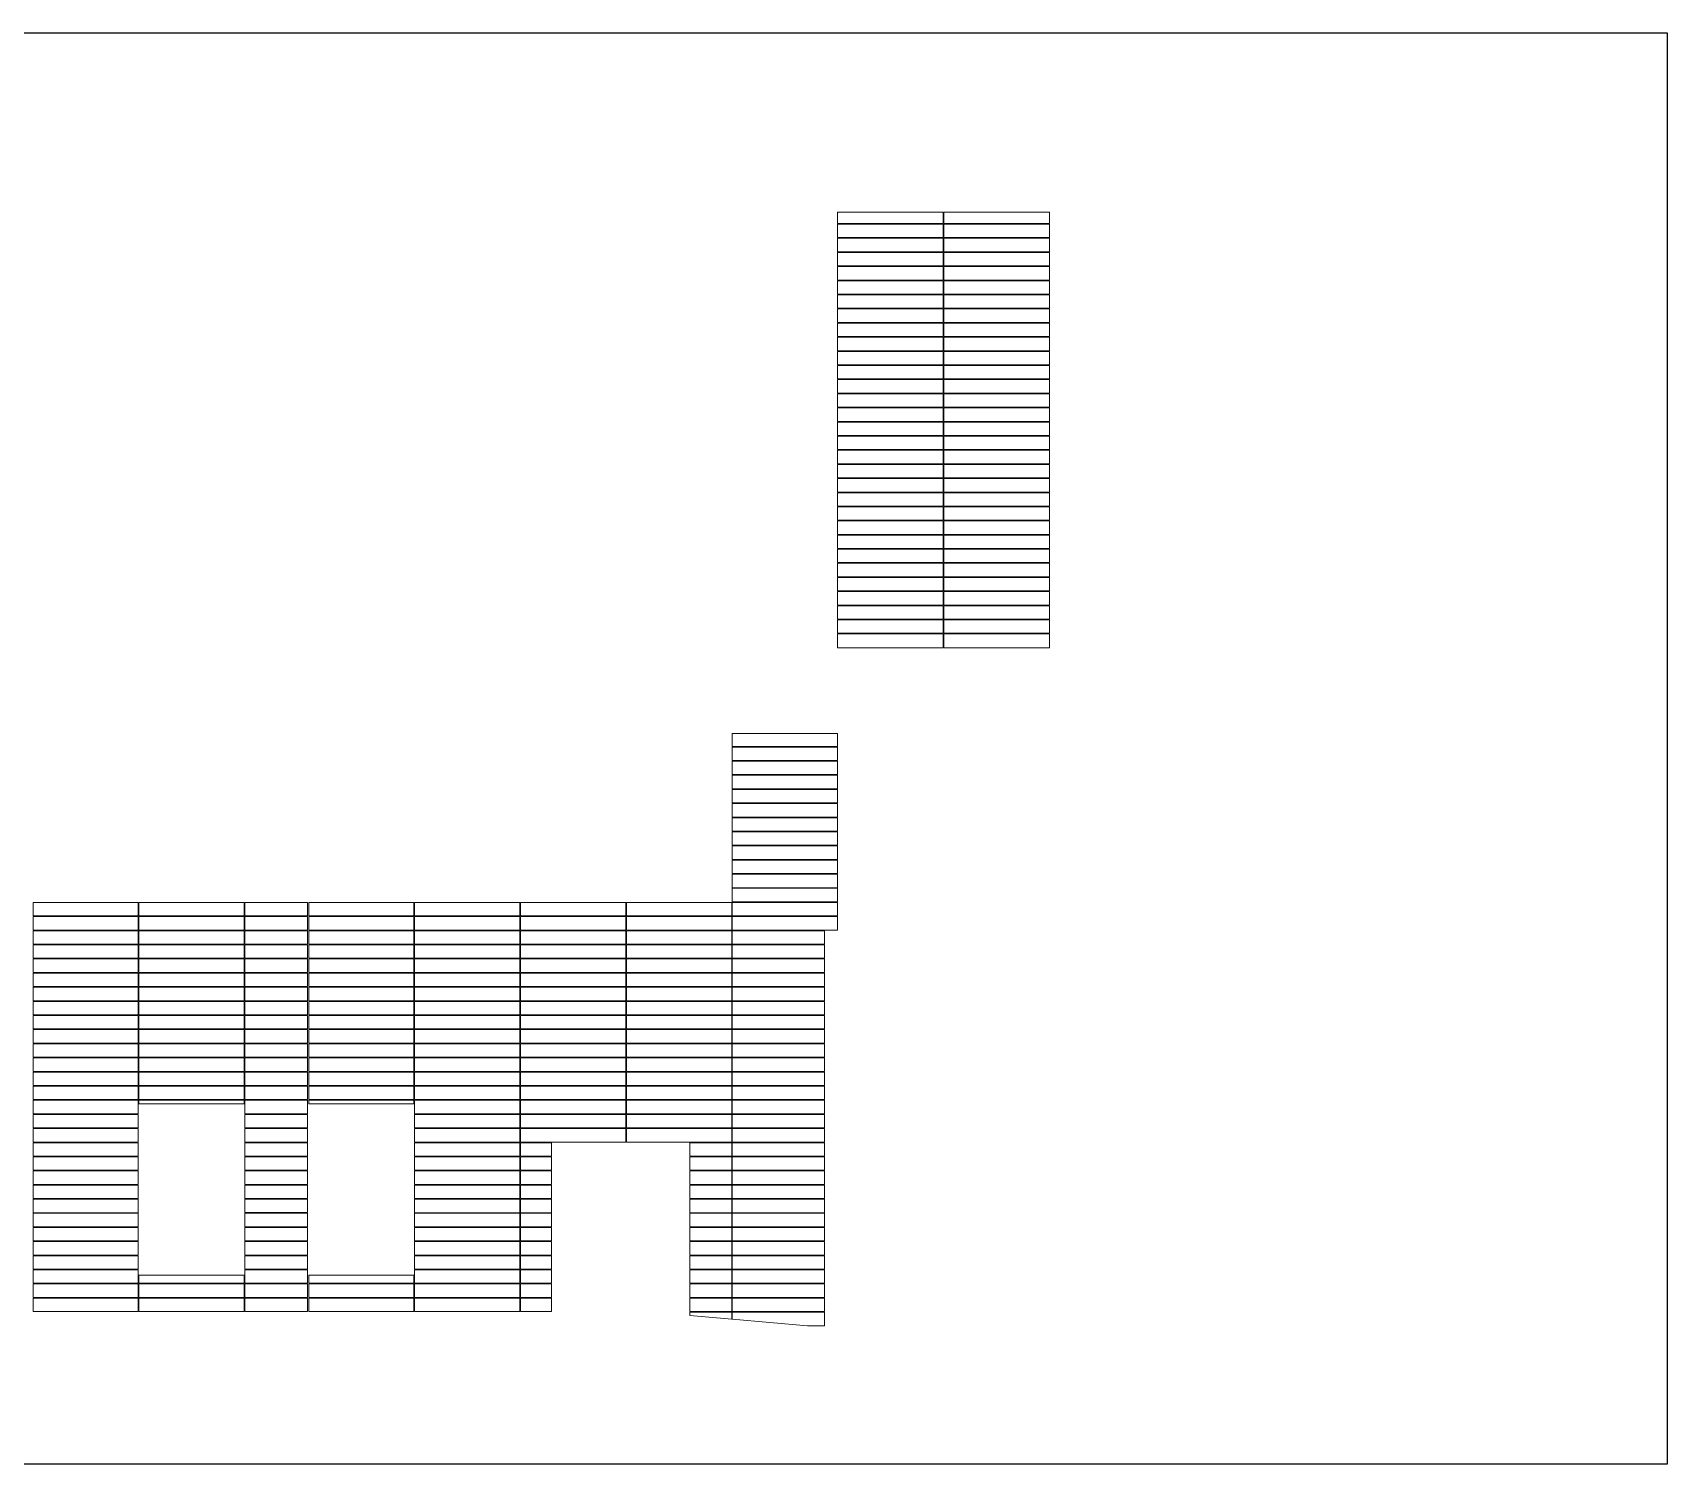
# Model space of a CAD drawing. Header units: inches. Extents: x 0 to 3347, y 4 to 908.
# Drawn here: x 2422 to 3347, y 98 to 908 of the extents above; entities that cross this region are included whole.
import ezdxf

# ---------------------------------------------------------------- set-up
doc = ezdxf.new("R2010")
doc.units = ezdxf.units.IN
doc.header["$MEASUREMENT"] = 0
doc.layers.add('!Terracotta', color=31, linetype='Continuous', lineweight=20)

# ---------------------------------------------------------------- blocks, each defined once
blk = doc.blocks.new('SOUTH_ELEVATION')
at = {"layer": '!Terracotta'}
for points in [[(7.43, 622.74), (67.24, 622.74), (67.24, 616.38), (7.43, 616.38)], [(67.61, 622.74), (127.43, 622.74), (127.43, 616.38), (67.61, 616.38)], [(7.43, 616), (67.24, 616), (67.24, 608.38), (7.43, 608.38)], [(67.61, 616), (127.43, 616), (127.43, 608.38), (67.61, 608.38)], [(7.43, 608), (67.24, 608), (67.24, 600.38), (7.43, 600.38)], [(67.61, 608), (127.43, 608), (127.43, 600.38), (67.61, 600.38)], [(7.43, 600), (67.24, 600), (67.24, 592.38), (7.43, 592.38)], [(67.61, 600), (127.43, 600), (127.43, 592.38), (67.61, 592.38)], [(7.43, 592), (67.24, 592), (67.24, 584.38), (7.43, 584.38)], [(7.43, 584), (67.24, 584), (67.24, 576.38), (7.43, 576.38)], [(67.61, 592), (127.43, 592), (127.43, 584.38), (67.61, 584.38)], [(67.61, 584), (127.43, 584), (127.43, 576.38), (67.61, 576.38)], [(7.43, 576), (67.24, 576), (67.24, 568.38), (7.43, 568.38)], [(67.61, 576), (127.43, 576), (127.43, 568.38), (67.61, 568.38)], [(7.43, 568), (67.24, 568), (67.24, 560.38), (7.43, 560.38)], [(67.61, 568), (127.43, 568), (127.43, 560.38), (67.61, 560.38)], [(7.43, 560), (67.24, 560), (67.24, 552.38), (7.43, 552.38)], [(67.61, 560), (127.43, 560), (127.43, 552.38), (67.61, 552.38)], [(7.43, 552), (67.24, 552), (67.24, 544.38), (7.43, 544.38)], [(67.61, 552), (127.43, 552), (127.43, 544.38), (67.61, 544.38)], [(7.43, 544), (67.24, 544), (67.24, 536.38), (7.43, 536.38)], [(67.61, 544), (127.43, 544), (127.43, 536.38), (67.61, 536.38)], [(7.43, 536), (67.24, 536), (67.24, 528.38), (7.43, 528.38)], [(7.43, 528), (67.24, 528), (67.24, 520.38), (7.43, 520.38)], [(67.61, 536), (127.43, 536), (127.43, 528.38), (67.61, 528.38)], [(67.61, 528), (127.43, 528), (127.43, 520.38), (67.61, 520.38)], [(7.43, 520), (67.24, 520), (67.24, 512.38), (7.43, 512.38)], [(67.61, 520), (127.43, 520), (127.43, 512.38), (67.61, 512.38)], [(7.43, 512), (67.24, 512), (67.24, 504.38), (7.43, 504.38)], [(67.61, 512), (127.43, 512), (127.43, 504.38), (67.61, 504.38)], [(7.43, 504), (67.24, 504), (67.24, 496.38), (7.43, 496.38)], [(67.61, 504), (127.43, 504), (127.43, 496.38), (67.61, 496.38)], [(7.43, 496), (67.24, 496), (67.24, 488.38), (7.43, 488.38)], [(67.61, 496), (127.43, 496), (127.43, 488.38), (67.61, 488.38)], [(7.43, 488), (67.24, 488), (67.24, 480.38), (7.43, 480.38)], [(67.61, 488), (127.43, 488), (127.43, 480.38), (67.61, 480.38)], [(7.43, 480), (67.24, 480), (67.24, 472.38), (7.43, 472.38)], [(67.61, 480), (127.43, 480), (127.43, 472.38), (67.61, 472.38)], [(7.43, 472), (67.24, 472), (67.24, 464.38), (7.43, 464.38)], [(7.43, 464), (67.24, 464), (67.24, 456.38), (7.43, 456.38)], [(67.61, 472), (127.43, 472), (127.43, 464.38), (67.61, 464.38)], [(67.61, 464), (127.43, 464), (127.43, 456.38), (67.61, 456.38)], [(7.43, 456), (67.24, 456), (67.24, 448.38), (7.43, 448.38)], [(67.61, 456), (127.43, 456), (127.43, 448.38), (67.61, 448.38)], [(7.43, 448), (67.24, 448), (67.24, 440.38), (7.43, 440.38)], [(67.61, 448), (127.43, 448), (127.43, 440.38), (67.61, 440.38)], [(7.43, 440), (67.24, 440), (67.24, 432.38), (7.43, 432.38)], [(67.61, 440), (127.43, 440), (127.43, 432.38), (67.61, 432.38)], [(7.43, 432), (67.24, 432), (67.24, 424.38), (7.43, 424.38)], [(67.61, 432), (127.43, 432), (127.43, 424.38), (67.61, 424.38)], [(7.43, 424), (67.24, 424), (67.24, 416.38), (7.43, 416.38)], [(67.61, 424), (127.43, 424), (127.43, 416.38), (67.61, 416.38)], [(7.43, 416), (67.24, 416), (67.24, 408.38), (7.43, 408.38)], [(7.43, 408), (67.24, 408), (67.24, 400.38), (7.43, 400.38)], [(67.61, 416), (127.43, 416), (127.43, 408.38), (67.61, 408.38)], [(67.61, 408), (127.43, 408), (127.43, 400.38), (67.61, 400.38)], [(7.43, 400), (67.24, 400), (67.24, 392.38), (7.43, 392.38)], [(67.61, 400), (127.43, 400), (127.43, 392.38), (67.61, 392.38)], [(7.43, 392), (67.24, 392), (67.24, 384.38), (7.43, 384.38)], [(67.61, 392), (127.43, 392), (127.43, 384.38), (67.61, 384.38)], [(7.43, 384), (67.24, 384), (67.24, 376.19), (7.43, 376.19)], [(67.61, 384), (127.43, 384), (127.43, 376.19), (67.61, 376.19)], [(-52.14, 327.6), (7.43, 327.6), (7.43, 320.37), (-52.14, 320.37)], [(-52.14, 320), (7.43, 320), (7.43, 312.37), (-52.14, 312.37)], [(-52.14, 312), (7.43, 312), (7.43, 304.37), (-52.14, 304.37)], [(-52.14, 304), (7.43, 304), (7.43, 296.37), (-52.14, 296.37)], [(-52.14, 296), (7.43, 296), (7.43, 288.37), (-52.14, 288.37)], [(-52.14, 288), (7.43, 288), (7.43, 280.37), (-52.14, 280.37)], [(-52.14, 280), (7.43, 280), (7.43, 272.37), (-52.14, 272.37)], [(-52.14, 272), (7.43, 272), (7.43, 264.37), (-52.14, 264.37)], [(-52.14, 264), (7.43, 264), (7.43, 256.37), (-52.14, 256.37)], [(-52.14, 256), (7.43, 256), (7.43, 248.37), (-52.14, 248.37)], [(-52.14, 248), (7.43, 248), (7.43, 240.37), (-52.14, 240.37)], [(-448.14, 232), (-388.51, 232), (-388.51, 224.37), (-448.14, 224.37)], [(-388.14, 232), (-328.51, 232), (-328.51, 224.37), (-388.14, 224.37)], [(-292.7, 224.38), (-328.14, 224.38), (-328.14, 232), (-292.7, 232)], [(-291.95, 232), (-232.51, 232), (-232.51, 224.37), (-291.95, 224.37)], [(-232.14, 232), (-172.51, 232), (-172.51, 224.37), (-232.14, 224.37)], [(-172.14, 232), (-112.37, 232), (-112.37, 224.37), (-172.14, 224.37)], [(-112, 232), (-52.51, 232), (-52.51, 224.37), (-112, 224.37)], [(-52.14, 240), (7.43, 240), (7.43, 232.37), (-52.14, 232.37)], [(-52.14, 232), (7.43, 232), (7.43, 224.37), (-52.14, 224.37)], [(-448.14, 224), (-388.51, 224), (-388.51, 216.37), (-448.14, 216.37)], [(-388.14, 224), (-328.51, 224), (-328.51, 216.37), (-388.14, 216.37)], [(-292.7, 216.38), (-328.14, 216.38), (-328.14, 224), (-292.7, 224)], [(-291.95, 224), (-232.51, 224), (-232.51, 216.37), (-291.95, 216.37)], [(-232.14, 224), (-172.51, 224), (-172.51, 216.37), (-232.14, 216.37)], [(-172.14, 224), (-112.37, 224), (-112.37, 216.37), (-172.14, 216.37)], [(-112, 224), (-52.51, 224), (-52.51, 216.37), (-112, 216.37)], [(-52.14, 224), (7.43, 224), (7.43, 216.37), (-52.14, 216.37)], [(-448.14, 216), (-388.51, 216), (-388.51, 208.37), (-448.14, 208.37)], [(-388.14, 216), (-328.51, 216), (-328.51, 208.37), (-388.14, 208.37)], [(-292.7, 208.38), (-328.14, 208.38), (-328.14, 216), (-292.7, 216)], [(-291.95, 216), (-232.51, 216), (-232.51, 208.37), (-291.95, 208.37)], [(-232.14, 216), (-172.51, 216), (-172.51, 208.37), (-232.14, 208.37)], [(-172.14, 216), (-112.37, 216), (-112.37, 208.37), (-172.14, 208.37)], [(-112, 216), (-52.51, 216), (-52.51, 208.37), (-112, 208.37)], [(-52.14, 216), (0, 216), (0, 208.37), (-52.14, 208.37)], [(-448.14, 208), (-388.51, 208), (-388.51, 200.37), (-448.14, 200.37)], [(-388.14, 208), (-328.51, 208), (-328.51, 200.37), (-388.14, 200.37)], [(-292.7, 200.38), (-328.14, 200.38), (-328.14, 208), (-292.7, 208)], [(-291.95, 208), (-232.51, 208), (-232.51, 200.37), (-291.95, 200.37)], [(-232.14, 208), (-172.51, 208), (-172.51, 200.37), (-232.14, 200.37)], [(-172.14, 208), (-112.37, 208), (-112.37, 200.37), (-172.14, 200.37)], [(-112, 208), (-52.51, 208), (-52.51, 200.37), (-112, 200.37)], [(-52.14, 208), (0, 208), (0, 200.37), (-52.14, 200.37)], [(-448.14, 200), (-388.51, 200), (-388.51, 192.37), (-448.14, 192.37)], [(-388.14, 200), (-328.51, 200), (-328.51, 192.37), (-388.14, 192.37)], [(-292.7, 192.38), (-328.14, 192.38), (-328.14, 200), (-292.7, 200)], [(-291.95, 200), (-232.51, 200), (-232.51, 192.37), (-291.95, 192.37)], [(-232.14, 200), (-172.51, 200), (-172.51, 192.37), (-232.14, 192.37)], [(-172.14, 200), (-112.37, 200), (-112.37, 192.37), (-172.14, 192.37)], [(-112, 200), (-52.51, 200), (-52.51, 192.37), (-112, 192.37)], [(-52.14, 200), (0, 200), (0, 192.37), (-52.14, 192.37)], [(-448.14, 192), (-388.51, 192), (-388.51, 184.37), (-448.14, 184.37)], [(-388.14, 192), (-328.51, 192), (-328.51, 184.37), (-388.14, 184.37)], [(-292.7, 184.38), (-328.14, 184.38), (-328.14, 192), (-292.7, 192)], [(-291.95, 192), (-232.51, 192), (-232.51, 184.37), (-291.95, 184.37)], [(-232.14, 192), (-172.51, 192), (-172.51, 184.37), (-232.14, 184.37)], [(-172.14, 192), (-112.37, 192), (-112.37, 184.37), (-172.14, 184.37)], [(-112, 192), (-52.51, 192), (-52.51, 184.37), (-112, 184.37)], [(-52.14, 192), (0, 192), (0, 184.37), (-52.14, 184.37)], [(-448.14, 184), (-388.51, 184), (-388.51, 176.37), (-448.14, 176.37)], [(-448.14, 176), (-388.51, 176), (-388.51, 168.37), (-448.14, 168.37)], [(-388.14, 184), (-328.51, 184), (-328.51, 176.37), (-388.14, 176.37)], [(-388.14, 176), (-328.51, 176), (-328.51, 168.37), (-388.14, 168.37)], [(-292.7, 176.38), (-328.14, 176.38), (-328.14, 184), (-292.7, 184)], [(-292.7, 168.38), (-328.14, 168.38), (-328.14, 176), (-292.7, 176)], [(-291.95, 184), (-232.51, 184), (-232.51, 176.37), (-291.95, 176.37)], [(-291.95, 176), (-232.51, 176), (-232.51, 168.37), (-291.95, 168.37)], [(-232.14, 184), (-172.51, 184), (-172.51, 176.37), (-232.14, 176.37)], [(-232.14, 176), (-172.51, 176), (-172.51, 168.37), (-232.14, 168.37)], [(-172.14, 184), (-112.37, 184), (-112.37, 176.37), (-172.14, 176.37)], [(-172.14, 176), (-112.37, 176), (-112.37, 168.37), (-172.14, 168.37)], [(-112, 184), (-52.51, 184), (-52.51, 176.37), (-112, 176.37)], [(-112, 176), (-52.51, 176), (-52.51, 168.37), (-112, 168.37)], [(-52.14, 184), (0, 184), (0, 176.37), (-52.14, 176.37)], [(-52.14, 176), (0, 176), (0, 168.37), (-52.14, 168.37)], [(-448.14, 168), (-388.51, 168), (-388.51, 160.37), (-448.14, 160.37)], [(-388.14, 168), (-328.51, 168), (-328.51, 160.37), (-388.14, 160.37)], [(-292.7, 160.38), (-328.14, 160.38), (-328.14, 168), (-292.7, 168)], [(-291.95, 168), (-232.51, 168), (-232.51, 160.37), (-291.95, 160.37)], [(-232.14, 168), (-172.51, 168), (-172.51, 160.37), (-232.14, 160.37)], [(-172.14, 168), (-112.37, 168), (-112.37, 160.37), (-172.14, 160.37)], [(-112, 168), (-52.51, 168), (-52.51, 160.37), (-112, 160.37)], [(-52.14, 168), (0, 168), (0, 160.37), (-52.14, 160.37)], [(-448.14, 160), (-388.51, 160), (-388.51, 152.37), (-448.14, 152.37)], [(-388.14, 160), (-328.51, 160), (-328.51, 152.37), (-388.14, 152.37)], [(-292.7, 152.38), (-328.14, 152.38), (-328.14, 160), (-292.7, 160)], [(-291.95, 160), (-232.51, 160), (-232.51, 152.37), (-291.95, 152.37)], [(-232.14, 160), (-172.51, 160), (-172.51, 152.37), (-232.14, 152.37)], [(-172.14, 160), (-112.37, 160), (-112.37, 152.37), (-172.14, 152.37)], [(-112, 160), (-52.51, 160), (-52.51, 152.37), (-112, 152.37)], [(-52.14, 160), (0, 160), (0, 152.37), (-52.14, 152.37)], [(-448.14, 152), (-388.51, 152), (-388.51, 144.37), (-448.14, 144.37)], [(-388.14, 152), (-328.51, 152), (-328.51, 144.37), (-388.14, 144.37)], [(-292.7, 144.38), (-328.14, 144.38), (-328.14, 152), (-292.7, 152)], [(-291.95, 152), (-232.51, 152), (-232.51, 144.37), (-291.95, 144.37)], [(-232.14, 152), (-172.51, 152), (-172.51, 144.37), (-232.14, 144.37)], [(-172.14, 152), (-112.37, 152), (-112.37, 144.37), (-172.14, 144.37)], [(-112, 152), (-52.51, 152), (-52.51, 144.37), (-112, 144.37)], [(-52.14, 152), (0, 152), (0, 144.37), (-52.14, 144.37)], [(-448.14, 144), (-388.51, 144), (-388.51, 136.37), (-448.14, 136.37)], [(-388.14, 144), (-328.51, 144), (-328.51, 136.37), (-388.14, 136.37)], [(-292.7, 136.38), (-328.14, 136.38), (-328.14, 144), (-292.7, 144)], [(-291.95, 144), (-232.51, 144), (-232.51, 136.37), (-291.95, 136.37)], [(-232.14, 144), (-172.51, 144), (-172.51, 136.37), (-232.14, 136.37)], [(-172.14, 144), (-112.37, 144), (-112.37, 136.37), (-172.14, 136.37)], [(-112, 144), (-52.51, 144), (-52.51, 136.37), (-112, 136.37)], [(-52.14, 144), (0, 144), (0, 136.37), (-52.14, 136.37)], [(-448.14, 136), (-388.51, 136), (-388.51, 128.37), (-448.14, 128.37)], [(-388.14, 136), (-328.51, 136), (-328.51, 128.37), (-388.14, 128.37)], [(-292.7, 128.38), (-328.14, 128.38), (-328.14, 136), (-292.7, 136)], [(-291.95, 136), (-232.51, 136), (-232.51, 128.37), (-291.95, 128.37)], [(-232.14, 136), (-172.51, 136), (-172.51, 128.37), (-232.14, 128.37)], [(-172.14, 136), (-112.37, 136), (-112.37, 128.37), (-172.14, 128.37)], [(-112, 136), (-52.51, 136), (-52.51, 128.37), (-112, 128.37)], [(-52.14, 136), (0, 136), (0, 128.37), (-52.14, 128.37)], [(-448.14, 128), (-388.51, 128), (-388.51, 120.37), (-448.14, 120.37)], [(-388.14, 128), (-328.51, 128), (-328.51, 120.37), (-388.14, 120.37)], [(-292.7, 120.38), (-328.14, 120.38), (-328.14, 128), (-292.7, 128)], [(-291.95, 128), (-232.51, 128), (-232.51, 120.37), (-291.95, 120.37)], [(-232.14, 128), (-172.51, 128), (-172.51, 120.37), (-232.14, 120.37)], [(-172.14, 128), (-112.37, 128), (-112.37, 120.37), (-172.14, 120.37)], [(-112, 128), (-52.51, 128), (-52.51, 120.37), (-112, 120.37)], [(-52.14, 128), (0, 128), (0, 120.37), (-52.14, 120.37)], [(-448.14, 120), (-388.51, 120), (-388.51, 112.37), (-448.14, 112.37)], [(-448.14, 112), (-388.51, 112), (-388.51, 104.37), (-448.14, 104.37)], [(-388.14, 120), (-328.51, 120), (-328.51, 117.97), (-388.14, 117.97)], [(-292.7, 112.38), (-328.14, 112.38), (-328.14, 120), (-292.7, 120)], [(-292.7, 104.38), (-328.14, 104.38), (-328.14, 112), (-292.7, 112)], [(-291.95, 120), (-232.51, 120), (-232.51, 117.97), (-291.95, 117.97)], [(-232.14, 120), (-172.51, 120), (-172.51, 112.37), (-232.14, 112.37)], [(-232.14, 112), (-172.51, 112), (-172.51, 104.37), (-232.14, 104.37)], [(-172.14, 120), (-112.37, 120), (-112.37, 112.37), (-172.14, 112.37)], [(-172.14, 112), (-112.37, 112), (-112.37, 104.37), (-172.14, 104.37)], [(-112, 120), (-52.51, 120), (-52.51, 112.37), (-112, 112.37)], [(-112, 112), (-52.51, 112), (-52.51, 104.37), (-112, 104.37)], [(-52.14, 120), (0, 120), (0, 112.37), (-52.14, 112.37)], [(-52.14, 112), (0, 112), (0, 104.37), (-52.14, 104.37)], [(-448.14, 104), (-388.51, 104), (-388.51, 96.37), (-448.14, 96.37)], [(-292.7, 96.38), (-328.14, 96.38), (-328.14, 104), (-292.7, 104)], [(-232.14, 104), (-172.51, 104), (-172.51, 96.37), (-232.14, 96.37)], [(-172.14, 104), (-112.37, 104), (-112.37, 96.37), (-172.14, 96.37)], [(-112, 104), (-52.51, 104), (-52.51, 96.37), (-112, 96.37)], [(-52.14, 104), (0, 104), (0, 96.37), (-52.14, 96.37)], [(-448.14, 96), (-388.51, 96), (-388.51, 88.37), (-448.14, 88.37)], [(-292.7, 88.38), (-328.14, 88.38), (-328.14, 96), (-292.7, 96)], [(-232.14, 96), (-172.51, 96), (-172.51, 88.37), (-232.14, 88.37)], [(-154.51, 96), (-172.14, 96), (-172.14, 88.37), (-154.51, 88.37)], [(-76.14, 96), (-52.51, 96), (-52.51, 88.37), (-76.14, 88.37)], [(-52.14, 96), (0, 96), (0, 88.37), (-52.14, 88.37)], [(-448.14, 88), (-388.51, 88), (-388.51, 80.37), (-448.14, 80.37)], [(-292.7, 80.38), (-328.14, 80.38), (-328.14, 88), (-292.7, 88)], [(-232.14, 88), (-172.51, 88), (-172.51, 80.37), (-232.14, 80.37)], [(-154.51, 88), (-172.14, 88), (-172.14, 80.37), (-154.51, 80.37)], [(-76.14, 88), (-52.51, 88), (-52.51, 80.37), (-76.14, 80.37)], [(-52.14, 88), (0, 88), (0, 80.37), (-52.14, 80.37)], [(-448.14, 80), (-388.51, 80), (-388.51, 72.37), (-448.14, 72.37)], [(-292.7, 72.38), (-328.14, 72.38), (-328.14, 80), (-292.7, 80)], [(-232.14, 80), (-172.51, 80), (-172.51, 72.37), (-232.14, 72.37)], [(-154.51, 80), (-172.14, 80), (-172.14, 72.37), (-154.51, 72.37)], [(-76.14, 80), (-52.51, 80), (-52.51, 72.37), (-76.14, 72.37)], [(-52.14, 80), (0, 80), (0, 72.37), (-52.14, 72.37)], [(-448.14, 72), (-388.51, 72), (-388.51, 64.37), (-448.14, 64.37)], [(-292.7, 64.38), (-328.14, 64.38), (-328.14, 72), (-292.7, 72)], [(-232.14, 72), (-172.51, 72), (-172.51, 64.37), (-232.14, 64.37)], [(-154.51, 72), (-172.14, 72), (-172.14, 64.37), (-154.51, 64.37)], [(-76.14, 72), (-52.51, 72), (-52.51, 64.37), (-76.14, 64.37)], [(-52.14, 72), (0, 72), (0, 64.37), (-52.14, 64.37)], [(-448.14, 64), (-388.51, 64), (-388.51, 56.37), (-448.14, 56.37)], [(-448.14, 56), (-388.51, 56), (-388.51, 48.37), (-448.14, 48.37)], [(-292.7, 56.38), (-328.14, 56.38), (-328.14, 64), (-292.7, 64)], [(-292.7, 48.38), (-328.14, 48.38), (-328.14, 56), (-292.7, 56)], [(-232.14, 64), (-172.51, 64), (-172.51, 56.37), (-232.14, 56.37)], [(-232.14, 56), (-172.51, 56), (-172.51, 48.37), (-232.14, 48.37)], [(-154.51, 64), (-172.14, 64), (-172.14, 56.37), (-154.51, 56.37)], [(-154.51, 56), (-172.14, 56), (-172.14, 48.37), (-154.51, 48.37)], [(-76.14, 64), (-52.51, 64), (-52.51, 56.37), (-76.14, 56.37)], [(-76.14, 56), (-52.51, 56), (-52.51, 48.37), (-76.14, 48.37)], [(-52.14, 64), (0, 64), (0, 56.37), (-52.14, 56.37)], [(-52.14, 56), (0, 56), (0, 48.37), (-52.14, 48.37)], [(-448.14, 48), (-388.51, 48), (-388.51, 40.37), (-448.14, 40.37)], [(-292.7, 40.38), (-328.14, 40.38), (-328.14, 48), (-292.7, 48)], [(-232.14, 48), (-172.51, 48), (-172.51, 40.37), (-232.14, 40.37)], [(-154.51, 48), (-172.14, 48), (-172.14, 40.37), (-154.51, 40.37)], [(-76.14, 48), (-52.51, 48), (-52.51, 40.37), (-76.14, 40.37)], [(-52.14, 48), (0, 48), (0, 40.37), (-52.14, 40.37)], [(-448.14, 40), (-388.51, 40), (-388.51, 32.37), (-448.14, 32.37)], [(-292.7, 32.38), (-328.14, 32.38), (-328.14, 40), (-292.7, 40)], [(-232.14, 40), (-172.51, 40), (-172.51, 32.37), (-232.14, 32.37)], [(-154.51, 40), (-172.14, 40), (-172.14, 32.37), (-154.51, 32.37)], [(-76.14, 40), (-52.51, 40), (-52.51, 32.37), (-76.14, 32.37)], [(-52.14, 40), (0, 40), (0, 32.37), (-52.14, 32.37)], [(-448.14, 32), (-388.51, 32), (-388.51, 24.37), (-448.14, 24.37)], [(-292.7, 24.38), (-328.14, 24.38), (-328.14, 32), (-292.7, 32)], [(-232.14, 32), (-172.51, 32), (-172.51, 24.37), (-232.14, 24.37)], [(-154.51, 32), (-172.14, 32), (-172.14, 24.37), (-154.51, 24.37)], [(-76.14, 32), (-52.51, 32), (-52.51, 24.37), (-76.14, 24.37)], [(-52.14, 32), (0, 32), (0, 24.37), (-52.14, 24.37)], [(-448.14, 24), (-388.51, 24), (-388.51, 16.37), (-448.14, 16.37)], [(-388.14, 20.91), (-328.51, 20.91), (-328.51, 16.37), (-388.14, 16.37)], [(-292.7, 16.38), (-328.14, 16.38), (-328.14, 24), (-292.7, 24)], [(-291.95, 20.91), (-232.51, 20.91), (-232.51, 16.37), (-291.95, 16.37)], [(-232.14, 24), (-172.51, 24), (-172.51, 16.37), (-232.14, 16.37)], [(-154.51, 24), (-172.14, 24), (-172.14, 16.37), (-154.51, 16.37)], [(-76.14, 24), (-52.51, 24), (-52.51, 16.37), (-76.14, 16.37)], [(-52.14, 24), (0, 24), (0, 16.37), (-52.14, 16.37)], [(-448.14, 16), (-388.51, 16), (-388.51, 8.37), (-448.14, 8.37)], [(-388.14, 16), (-328.51, 16), (-328.51, 8.37), (-388.14, 8.37)], [(-292.7, 8.38), (-328.14, 8.38), (-328.14, 16), (-292.7, 16)], [(-291.95, 16), (-232.51, 16), (-232.51, 8.37), (-291.95, 8.37)], [(-232.14, 16), (-172.51, 16), (-172.51, 8.37), (-232.14, 8.37)], [(-154.51, 16), (-172.14, 16), (-172.14, 8.37), (-154.51, 8.37)], [(-76.14, 16), (-52.51, 16), (-52.51, 8.37), (-76.14, 8.37)], [(-52.14, 16), (0, 16), (0, 8.37), (-52.14, 8.37)], [(-448.14, 8), (-388.51, 8), (-388.51, 0.37), (-448.14, 0.37)], [(-388.14, 8), (-328.51, 8), (-328.51, 0.37), (-388.14, 0.37)], [(-292.7, 0.38), (-328.14, 0.38), (-328.14, 8), (-292.7, 8)], [(-291.95, 8), (-232.51, 8), (-232.51, 0.37), (-291.95, 0.37)], [(-232.14, 8), (-172.51, 8), (-172.51, 0.37), (-232.14, 0.37)], [(-154.51, 8), (-172.14, 8), (-172.14, 0.37), (-154.51, 0.37)], [(-76.14, 8), (-52.51, 8), (-52.51, 0.37), (-76.14, 0.37)], [(-76.14, -1.82), (-76.14, 0), (-52.51, 0), (-52.51, -3.87)], [(-52.14, 8), (0, 8), (0, 0.37), (-52.14, 0.37)], [(-52.14, -3.91), (-52.14, 0), (0, 0), (0, -7.62), (-9.64, -7.62)]]:
    blk.add_lwpolyline(points, close=True, dxfattribs=at)

msp = doc.modelspace()

# ---------------------------------------------------------------- linework, layer by layer
at = {"color": 4}
msp.add_lwpolyline([(0, 908.05), (3347.48, 908.05), (3347.48, 97.54), (0, 97.54)], close=True, dxfattribs=at)

# ---------------------------------------------------------------- block references
msp.add_blockref('SOUTH_ELEVATION', (2870.17, 183.63))

doc.saveas('drawing.dxf')
